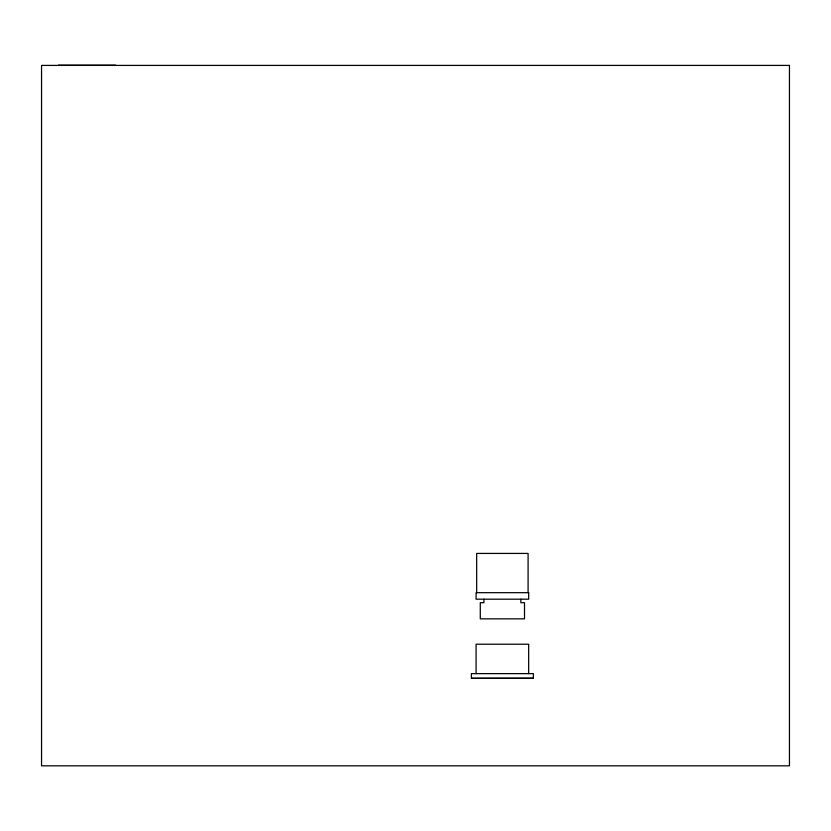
<?xml version="1.0" encoding="UTF-8"?>
<svg xmlns="http://www.w3.org/2000/svg" width="831" height="831" viewBox="0 0 831 831"><rect width="100%" height="100%" fill="white"/><g stroke="black" fill="none" stroke-linecap="round" stroke-linejoin="round"><path stroke-width="1.25" d="M471.406 678.304L533.346 678.304L533.346 673.629L471.406 673.629L471.406 678.304L533.346 678.221M58.367 65.171L115.613 65.171M528.672 673.629L528.672 644.212L476.09 644.212L476.09 673.629M528.09 592.68L528.09 553.425L476.672 553.425L476.672 592.68M520.86 599.193L520.86 602.693L524.506 602.693L524.506 618.856L480.287 618.856L480.287 602.693L483.933 602.693L483.933 599.193M789.45 65.41L41.55 65.41L41.55 765.829L789.45 765.829L789.45 65.41M528.672 592.68L476.09 592.68L476.09 599.193L528.672 599.193L528.672 592.68"/></g></svg>
